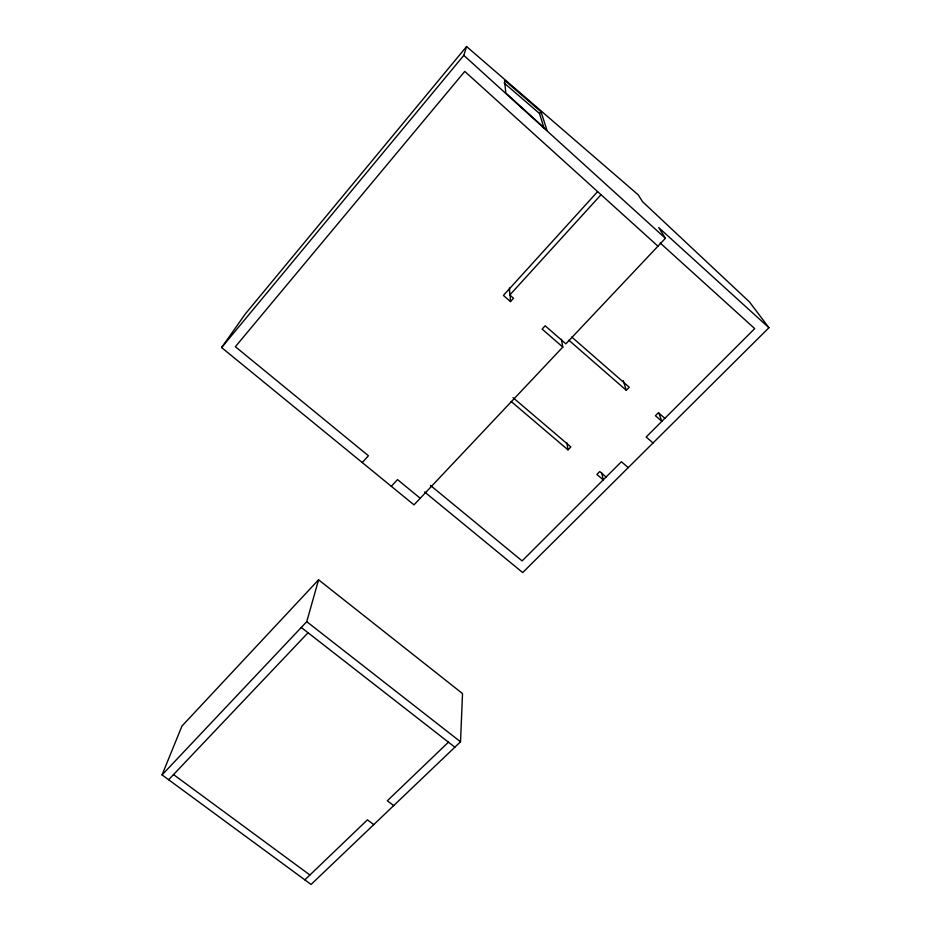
<?xml version="1.0" encoding="UTF-8"?>
<svg xmlns="http://www.w3.org/2000/svg" width="931" height="931" viewBox="0 0 931 931"><rect width="100%" height="100%" fill="white"/><g stroke="black" fill="none" stroke-linecap="round" stroke-linejoin="round"><path stroke-width="1.4" d="M460.519 741.786L462.521 693.572L318.577 579.804L181.952 726.064L162.064 774.906L311.094 884.45L460.519 741.786L306.753 621.664L318.577 579.804M561.381 339.221L562.813 347.088L414.004 504.87L221.613 347.566L463.813 55.371L466.582 46.55L638.282 194.893L642.518 201.678L749.455 301.923L768.936 327.724L522.698 572.565L424.606 491.987M221.613 347.566L245.249 314.015L466.582 46.55M544.088 128.327L539.526 113.501L541.027 111.767L504.544 80.275L505.801 93.019L547.032 130.433L541.027 111.767M597.621 191.611L503.415 295.418L510.491 301.574L513.528 298.234L509.816 294.999L509.466 288.051M509.816 294.999L601.042 194.695M362.24 462.544L368.42 455.759L235.38 346.704L464.767 71.419L657.961 246.191M391.299 486.308L397.514 479.616L420.242 498.248M768.936 327.724L658.717 227.595L665.409 238.301L565.885 343.83L545.17 325.792L542.11 329.074L562.813 347.088M162.064 774.906L306.753 621.664M168.627 779.736L308.045 632.766M511.154 401.47L567.991 449.871L570.866 446.938L513.016 397.63M568.864 340.222L626.284 390.298L629.275 387.249L571.739 337.022M304.844 879.853L367.442 819.839L373.773 824.61M448.428 742.182L387.331 800.765L393.685 805.606M173.538 774.569L309.907 875M301.272 627.471L454.863 747.186M430.401 485.377L522.105 560.904L621.384 461.741L628.239 467.618M606.116 476.986L599.739 471.552L596.864 474.449L603.241 479.872L601.775 473.018M504.102 82.987L539.526 113.501M653.038 442.97L646.161 437L754.704 328.596L660.16 242.979M664.862 418.322L658.426 412.701L655.424 415.715L661.86 421.324L658.892 413.271M463.813 55.371L665.409 238.301M623.293 380.709L626.284 390.298M566.932 442.935L567.991 449.871M510.06 293.393L510.491 301.574"/></g></svg>
